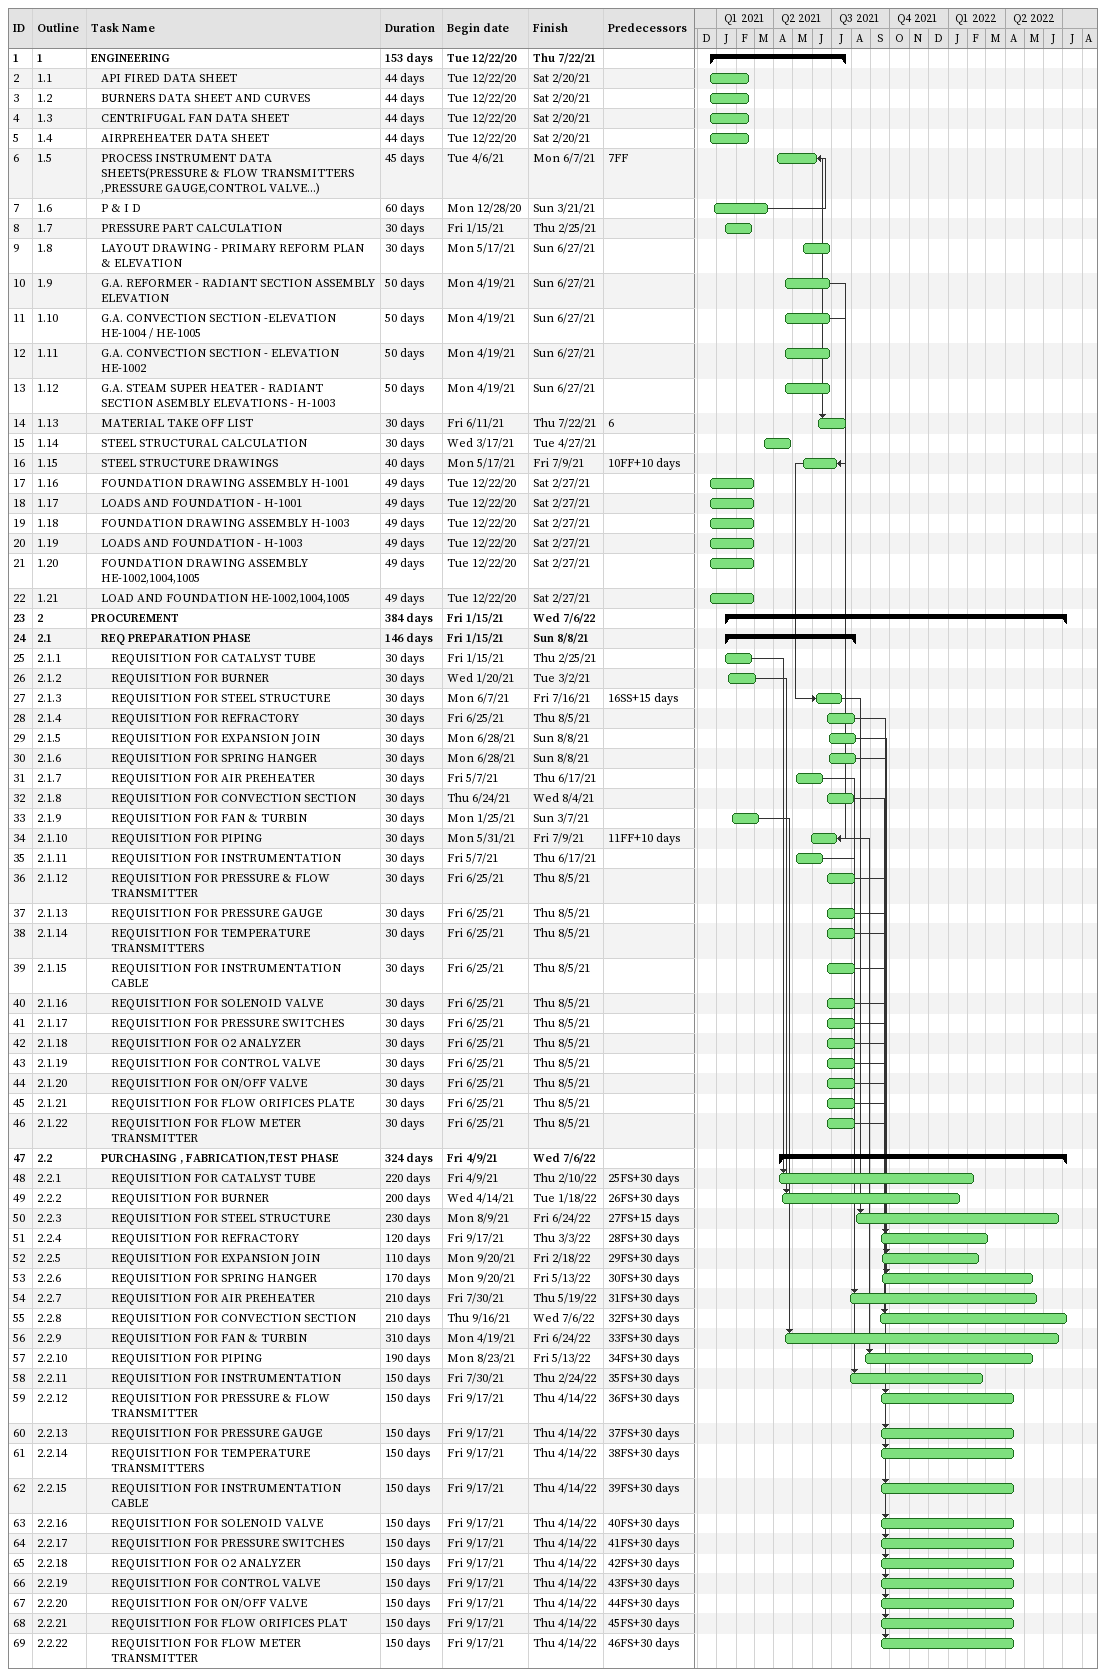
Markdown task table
| ID | WBS | Task | Duration | Start | Finish | Predecessors |
|---|---|---|---|---|---|---|
| 1 | 1 | **ENGINEERING** | 153d | 2020-12-22 | 2021-07-22 |  |
| 2 | 1.1 | API FIRED DATA SHEET | 44d | 2020-12-22 | 2021-02-20 |  |
| 3 | 1.2 | BURNERS DATA SHEET AND CURVES | 44d | 2020-12-22 | 2021-02-20 |  |
| 4 | 1.3 | CENTRIFUGAL FAN DATA SHEET | 44d | 2020-12-22 | 2021-02-20 |  |
| 5 | 1.4 | AIRPREHEATER DATA SHEET | 44d | 2020-12-22 | 2021-02-20 |  |
| 6 | 1.5 | PROCESS INSTRUMENT DATA SHEETS(PRESSURE & FLOW TRANSMITTERS ,PRESSURE GAUGE,CONTROL VALVE…) | 45d | 2021-04-06 | 2021-06-07 | 7FF |
| 7 | 1.6 | P & I D | 60d | 2020-12-28 | 2021-03-21 |  |
| 8 | 1.7 | PRESSURE PART CALCULATION | 30d | 2021-01-15 | 2021-02-25 |  |
| 9 | 1.8 | LAYOUT DRAWING - PRIMARY REFORM PLAN & ELEVATION | 30d | 2021-05-17 | 2021-06-27 |  |
| 10 | 1.9 | G.A. REFORMER - RADIANT SECTION ASSEMBLY ELEVATION | 50d | 2021-04-19 | 2021-06-27 |  |
| 11 | 1.10 | G.A. CONVECTION SECTION -ELEVATION HE-1004 / HE-1005 | 50d | 2021-04-19 | 2021-06-27 |  |
| 12 | 1.11 | G.A. CONVECTION SECTION - ELEVATION HE-1002 | 50d | 2021-04-19 | 2021-06-27 |  |
| 13 | 1.12 | G.A. STEAM SUPER HEATER - RADIANT SECTION ASEMBLY ELEVATIONS - H-1003 | 50d | 2021-04-19 | 2021-06-27 |  |
| 14 | 1.13 | MATERIAL TAKE OFF LIST | 30d | 2021-06-11 | 2021-07-22 | 6 |
| 15 | 1.14 | STEEL STRUCTURAL CALCULATION | 30d | 2021-03-17 | 2021-04-27 |  |
| 16 | 1.15 | STEEL STRUCTURE DRAWINGS | 40d | 2021-05-17 | 2021-07-09 | 10FF+10d |
| 17 | 1.16 | FOUNDATION DRAWING ASSEMBLY H-1001 | 49d | 2020-12-22 | 2021-02-27 |  |
| 18 | 1.17 | LOADS AND FOUNDATION - H-1001 | 49d | 2020-12-22 | 2021-02-27 |  |
| 19 | 1.18 | FOUNDATION DRAWING ASSEMBLY H-1003 | 49d | 2020-12-22 | 2021-02-27 |  |
| 20 | 1.19 | LOADS AND FOUNDATION - H-1003 | 49d | 2020-12-22 | 2021-02-27 |  |
| 21 | 1.20 | FOUNDATION DRAWING ASSEMBLY HE-1002,1004,1005 | 49d | 2020-12-22 | 2021-02-27 |  |
| 22 | 1.21 | LOAD AND FOUNDATION HE-1002,1004,1005 | 49d | 2020-12-22 | 2021-02-27 |  |
| 23 | 2 | **PROCUREMENT** | 384d | 2021-01-15 | 2022-07-06 |  |
| 24 | 2.1 | **REQ PREPARATION PHASE** | 146d | 2021-01-15 | 2021-08-08 |  |
| 25 | 2.1.1 | REQUISITION FOR CATALYST TUBE | 30d | 2021-01-15 | 2021-02-25 |  |
| 26 | 2.1.2 | REQUISITION FOR BURNER | 30d | 2021-01-20 | 2021-03-02 |  |
| 27 | 2.1.3 | REQUISITION FOR STEEL STRUCTURE | 30d | 2021-06-07 | 2021-07-16 | 16SS+15d |
| 28 | 2.1.4 | REQUISITION FOR REFRACTORY | 30d | 2021-06-25 | 2021-08-05 |  |
| 29 | 2.1.5 | REQUISITION FOR EXPANSION JOIN | 30d | 2021-06-28 | 2021-08-08 |  |
| 30 | 2.1.6 | REQUISITION FOR SPRING HANGER | 30d | 2021-06-28 | 2021-08-08 |  |
| 31 | 2.1.7 | REQUISITION FOR AIR PREHEATER | 30d | 2021-05-07 | 2021-06-17 |  |
| 32 | 2.1.8 | REQUISITION FOR CONVECTION SECTION | 30d | 2021-06-24 | 2021-08-04 |  |
| 33 | 2.1.9 | REQUISITION FOR FAN & TURBIN | 30d | 2021-01-25 | 2021-03-07 |  |
| 34 | 2.1.10 | REQUISITION FOR PIPING | 30d | 2021-05-31 | 2021-07-09 | 11FF+10d |
| 35 | 2.1.11 | REQUISITION FOR INSTRUMENTATION | 30d | 2021-05-07 | 2021-06-17 |  |
| 36 | 2.1.12 | REQUISITION FOR PRESSURE & FLOW TRANSMITTER | 30d | 2021-06-25 | 2021-08-05 |  |
| 37 | 2.1.13 | REQUISITION FOR PRESSURE GAUGE | 30d | 2021-06-25 | 2021-08-05 |  |
| 38 | 2.1.14 | REQUISITION FOR TEMPERATURE TRANSMITTERS | 30d | 2021-06-25 | 2021-08-05 |  |
| 39 | 2.1.15 | REQUISITION FOR INSTRUMENTATION CABLE | 30d | 2021-06-25 | 2021-08-05 |  |
| 40 | 2.1.16 | REQUISITION FOR SOLENOID VALVE | 30d | 2021-06-25 | 2021-08-05 |  |
| 41 | 2.1.17 | REQUISITION FOR PRESSURE SWITCHES | 30d | 2021-06-25 | 2021-08-05 |  |
| 42 | 2.1.18 | REQUISITION FOR O2 ANALYZER | 30d | 2021-06-25 | 2021-08-05 |  |
| 43 | 2.1.19 | REQUISITION FOR CONTROL VALVE | 30d | 2021-06-25 | 2021-08-05 |  |
| 44 | 2.1.20 | REQUISITION FOR ON/OFF VALVE | 30d | 2021-06-25 | 2021-08-05 |  |
| 45 | 2.1.21 | REQUISITION FOR FLOW ORIFICES PLATE | 30d | 2021-06-25 | 2021-08-05 |  |
| 46 | 2.1.22 | REQUISITION FOR FLOW METER TRANSMITTER | 30d | 2021-06-25 | 2021-08-05 |  |
| 47 | 2.2 | **PURCHASING , FABRICATION,TEST PHASE** | 324d | 2021-04-09 | 2022-07-06 |  |
| 48 | 2.2.1 | REQUISITION FOR CATALYST TUBE | 220d | 2021-04-09 | 2022-02-10 | 25FS+30d |
| 49 | 2.2.2 | REQUISITION FOR BURNER | 200d | 2021-04-14 | 2022-01-18 | 26FS+30d |
| 50 | 2.2.3 | REQUISITION FOR STEEL STRUCTURE | 230d | 2021-08-09 | 2022-06-24 | 27FS+15d |
| 51 | 2.2.4 | REQUISITION FOR REFRACTORY | 120d | 2021-09-17 | 2022-03-03 | 28FS+30d |
| 52 | 2.2.5 | REQUISITION FOR EXPANSION JOIN | 110d | 2021-09-20 | 2022-02-18 | 29FS+30d |
| 53 | 2.2.6 | REQUISITION FOR SPRING HANGER | 170d | 2021-09-20 | 2022-05-13 | 30FS+30d |
| 54 | 2.2.7 | REQUISITION FOR AIR PREHEATER | 210d | 2021-07-30 | 2022-05-19 | 31FS+30d |
| 55 | 2.2.8 | REQUISITION FOR CONVECTION SECTION | 210d | 2021-09-16 | 2022-07-06 | 32FS+30d |
| 56 | 2.2.9 | REQUISITION FOR FAN & TURBIN | 310d | 2021-04-19 | 2022-06-24 | 33FS+30d |
| 57 | 2.2.10 | REQUISITION FOR PIPING | 190d | 2021-08-23 | 2022-05-13 | 34FS+30d |
| 58 | 2.2.11 | REQUISITION FOR INSTRUMENTATION | 150d | 2021-07-30 | 2022-02-24 | 35FS+30d |
| 59 | 2.2.12 | REQUISITION FOR PRESSURE & FLOW TRANSMITTER | 150d | 2021-09-17 | 2022-04-14 | 36FS+30d |
| 60 | 2.2.13 | REQUISITION FOR PRESSURE GAUGE | 150d | 2021-09-17 | 2022-04-14 | 37FS+30d |
| 61 | 2.2.14 | REQUISITION FOR TEMPERATURE TRANSMITTERS | 150d | 2021-09-17 | 2022-04-14 | 38FS+30d |
| 62 | 2.2.15 | REQUISITION FOR INSTRUMENTATION CABLE | 150d | 2021-09-17 | 2022-04-14 | 39FS+30d |
| 63 | 2.2.16 | REQUISITION FOR SOLENOID VALVE | 150d | 2021-09-17 | 2022-04-14 | 40FS+30d |
| 64 | 2.2.17 | REQUISITION FOR PRESSURE SWITCHES | 150d | 2021-09-17 | 2022-04-14 | 41FS+30d |
| 65 | 2.2.18 | REQUISITION FOR O2 ANALYZER | 150d | 2021-09-17 | 2022-04-14 | 42FS+30d |
| 66 | 2.2.19 | REQUISITION FOR CONTROL VALVE | 150d | 2021-09-17 | 2022-04-14 | 43FS+30d |
| 67 | 2.2.20 | REQUISITION FOR ON/OFF VALVE | 150d | 2021-09-17 | 2022-04-14 | 44FS+30d |
| 68 | 2.2.21 | REQUISITION FOR FLOW ORIFICES PLAT | 150d | 2021-09-17 | 2022-04-14 | 45FS+30d |
| 69 | 2.2.22 | REQUISITION FOR FLOW METER TRANSMITTER | 150d | 2021-09-17 | 2022-04-14 | 46FS+30d |
